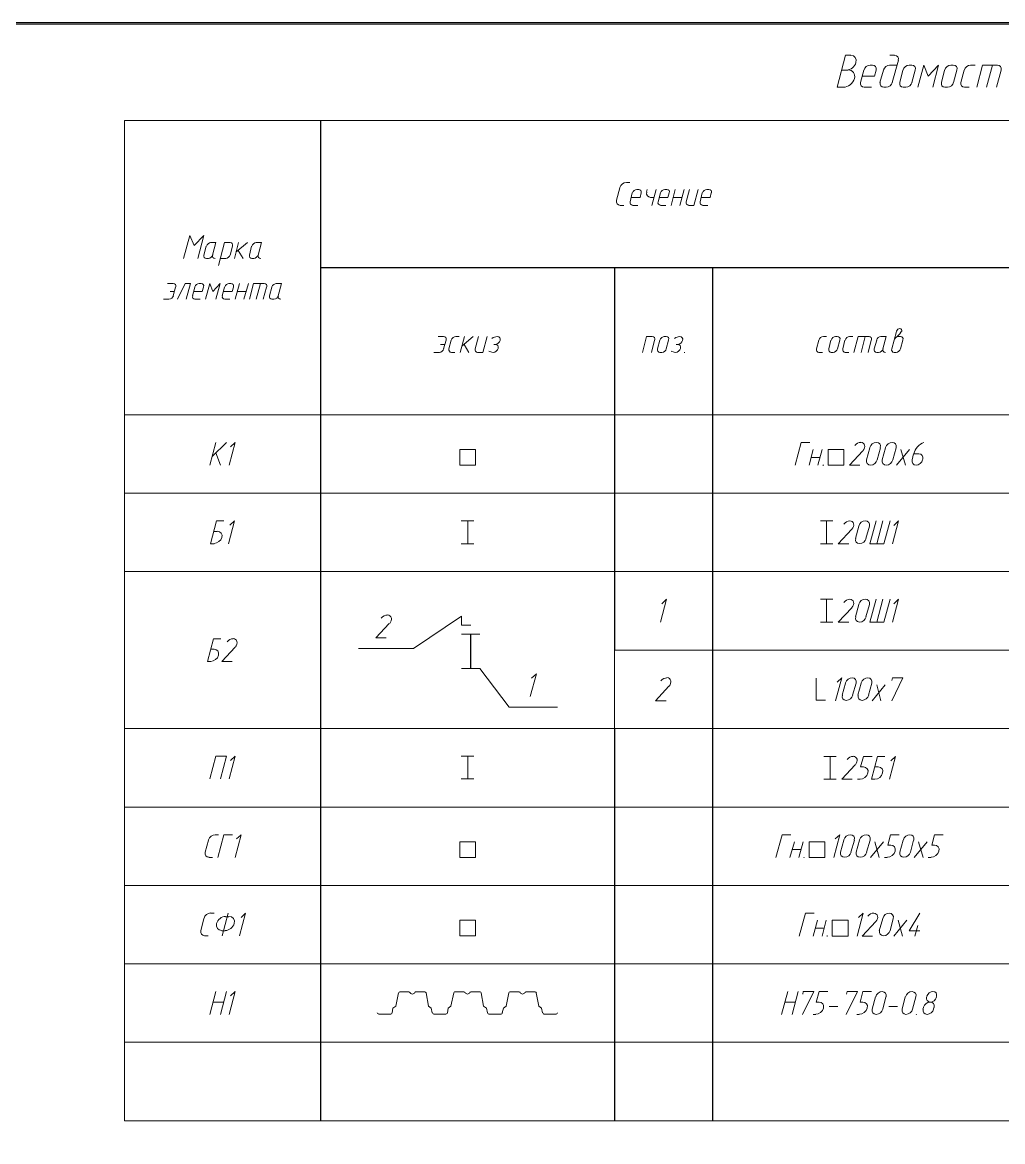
# Model space of a CAD drawing. Header units: millimetres. Extents: x -678 to 5260, y -935 to 3264.
# Drawn here: x 3255 to 4255, y 2074 to 3215 of the extents above; entities that cross this region are included whole.
import ezdxf
from ezdxf.xclip import XClip

# ---------------------------------------------------------------- set-up
doc = ezdxf.new("R2010")
doc.units = ezdxf.units.MM
doc.header["$MEASUREMENT"] = 0
doc.header["$XCLIPFRAME"] = 2
doc.layers.get('0').update_dxf_attribs({"linetype": 'CONTINUOUS'})

# ---------------------------------------------------------------- blocks, each defined once
blk = doc.blocks.new('MF28AFCF0')
at = {"color": 7, "linetype": 'Continuous', "lineweight": 13, "true_color": 0x000007}
for points in [[(403.6, 404.28), (423.55, 404.28), (587.99, 404.28)], [(403.6, 404.28), (403.6, 302.58), (587.99, 302.58)], [(403.6, 374.36), (587.99, 374.36), (587.99, 374.36)]]:
    blk.add_lwpolyline(points, dxfattribs=at)
at = {"color": 7, "linetype": 'Continuous', "lineweight": 5, "true_color": 0x000007}
for points in [[(403.6, 366.38), (587.99, 366.38), (587.99, 366.38)], [(403.6, 358.41), (587.99, 358.41), (587.99, 358.41)], [(453.47, 350.43), (587.99, 350.43), (587.99, 350.43)], [(403.6, 342.46), (587.99, 342.46), (587.99, 342.46)], [(403.6, 334.48), (587.99, 334.48), (587.99, 334.48)], [(403.6, 326.51), (587.99, 326.51), (587.99, 326.51)], [(403.6, 318.53), (587.99, 318.53), (587.99, 318.53)], [(403.6, 310.59), (587.99, 310.59), (587.99, 310.59)]]:
    blk.add_lwpolyline(points, dxfattribs=at)

msp = doc.modelspace()

# ---------------------------------------------------------------- linework, layer by layer
at = {"color": 7, "linetype": 'Continuous', "lineweight": 20, "true_color": 0x000007}
msp.add_lwpolyline([(-479.88737, -884.75487), (5209.40723, -884.75487), (5209.40723, 3214.83019), (-479.88737, 3214.83019)], close=True, dxfattribs=at)
at = {"color": 7, "linetype": 'Continuous', "lineweight": 18, "true_color": 0x000007}
for points in [[(4086.41968, 3148.7721), (4095.21636, 3181.30322), (4100.36159, 3181.30322)], [(4145.17487, 3181.30322), (4140.19562, 3181.30322), (4140.19562, 3181.30322)], [(4142.85122, 3153.58538), (4148.9923, 3176.15799), (4148.9923, 3176.15799)], [(4097.54001, 3166.19948), (4091.23296, 3166.19948), (4091.23296, 3166.19948)], [(4110.3201, 3153.58538), (4113.6396, 3166.19948), (4113.6396, 3166.19948)], [(4126.25371, 3166.19948), (4124.59396, 3160.0584), (4111.97985, 3160.0584)], [(4120.11263, 3171.17874), (4122.60225, 3171.17874), (4122.60225, 3171.17874)], [(4130.23711, 3153.58538), (4133.72259, 3166.19948), (4133.72259, 3166.19948)], [(4140.02964, 3171.17874), (4147.49852, 3171.17874), (4147.49852, 3171.17874)], [(4150.48607, 3153.58538), (4153.6396, 3166.19948), (4153.6396, 3166.19948)], [(4159.94665, 3171.17874), (4162.60225, 3171.17874), (4162.60225, 3171.17874)], [(4166.08773, 3166.19948), (4162.76823, 3153.58538), (4162.76823, 3153.58538)], [(4168.90931, 3148.7721), (4175.05039, 3171.17874), (4179.53172, 3160.0584), (4189.98815, 3171.17874), (4184.01304, 3148.7721)], [(4192.9757, 3153.58538), (4196.12923, 3166.19948), (4196.12923, 3166.19948)], [(4202.43628, 3171.17874), (4205.09188, 3171.17874), (4205.09188, 3171.17874)], [(4208.57736, 3166.19948), (4205.25786, 3153.58538), (4205.25786, 3153.58538)], [(4212.89271, 3153.58538), (4216.04624, 3166.19948), (4216.04624, 3166.19948)], [(4222.51927, 3171.17874), (4227.49852, 3171.17874), (4227.49852, 3171.17874)], [(4228.9923, 3148.7721), (4234.9674, 3171.17874), (4250.07113, 3171.17874)], [(4238.9508, 3148.7721), (4244.92591, 3171.17874), (4244.92591, 3171.17874)], [(4253.72259, 3166.19948), (4249.07528, 3148.7721), (4249.07528, 3148.7721)], [(4092.89271, 3148.7721), (4086.41968, 3148.7721), (4086.41968, 3148.7721)], [(4114.13752, 3148.7721), (4121.6064, 3148.7721), (4121.6064, 3148.7721)], [(4134.05454, 3148.7721), (4136.37819, 3148.7721), (4136.37819, 3148.7721)], [(4156.62715, 3148.7721), (4153.97155, 3148.7721), (4153.97155, 3148.7721)], [(4199.11678, 3148.7721), (4196.46118, 3148.7721), (4196.46118, 3148.7721)], [(4216.54416, 3148.7721), (4221.35744, 3148.7721), (4221.35744, 3148.7721)], [(3871.6479, 3051.51069), (3875.13337, 3051.51069), (3875.13337, 3051.51069)], [(3861.52342, 3033.58538), (3864.84292, 3046.19948), (3864.84292, 3046.19948)], [(3875.29935, 3031.92562), (3877.623, 3040.88828), (3877.623, 3040.88828)], [(3886.58566, 3040.88828), (3885.58981, 3036.40695), (3876.62715, 3036.40695)], [(3882.10433, 3044.37376), (3884.09603, 3044.37376), (3884.09603, 3044.37376)], [(3892.89271, 3044.37376), (3892.22881, 3041.71816), (3892.22881, 3041.71816)], [(3896.21221, 3036.40695), (3899.69769, 3036.40695), (3899.69769, 3036.40695)], [(3897.54001, 3028.27417), (3901.85537, 3044.37376), (3901.85537, 3044.37376)], [(3903.84707, 3031.92562), (3906.33669, 3040.88828), (3906.33669, 3040.88828)], [(3915.29935, 3040.88828), (3913.97155, 3036.40695), (3905.00889, 3036.40695)], [(3910.81802, 3044.37376), (3912.47777, 3044.37376), (3912.47777, 3044.37376)], [(3917.12508, 3028.27417), (3921.44043, 3044.37376), (3921.44043, 3044.37376)], [(3919.28275, 3036.40695), (3928.24541, 3036.40695), (3928.24541, 3036.40695)], [(3926.08773, 3028.27417), (3930.40308, 3044.37376), (3930.40308, 3044.37376)], [(3932.39479, 3031.92562), (3935.88026, 3044.37376), (3935.88026, 3044.37376)], [(3944.84292, 3044.37376), (3940.36159, 3028.27417), (3935.05039, 3028.27417)], [(3946.66864, 3031.92562), (3948.9923, 3040.88828), (3948.9923, 3040.88828)], [(3957.95495, 3040.88828), (3956.9591, 3036.40695), (3947.99645, 3036.40695)], [(3953.6396, 3044.37376), (3955.46533, 3044.37376), (3955.46533, 3044.37376)], [(3865.34084, 3028.27417), (3868.9923, 3028.27417), (3868.9923, 3028.27417)], [(3877.78898, 3028.27417), (3883.10018, 3028.27417), (3883.10018, 3028.27417)], [(3906.50267, 3028.27417), (3911.81387, 3028.27417), (3911.81387, 3028.27417)], [(3949.32425, 3028.27417), (3954.80142, 3028.27417), (3954.80142, 3028.27417)], [(3419.86367, 2974.16629), (3426.17072, 2997.4028), (3430.65205, 2987.4443), (3440.44458, 2997.4028), (3434.3035, 2974.16629)], [(3447.41553, 2990.26587), (3452.72674, 2990.26587), (3449.40723, 2977.65177)], [(3461.68939, 2990.26587), (3455.54831, 2967.02936), (3455.54831, 2967.02936)], [(3467.00059, 2990.26587), (3461.68939, 2990.26587), (3461.68939, 2990.26587)], [(3475.96325, 2990.26587), (3471.6479, 2974.16629), (3471.6479, 2974.16629)], [(3473.30765, 2980.47334), (3485.09188, 2990.26587), (3485.09188, 2990.26587)], [(3493.88856, 2990.26587), (3499.19976, 2990.26587), (3495.88026, 2977.65177)], [(3440.44458, 2977.65177), (3442.9342, 2986.61442), (3442.9342, 2986.61442)], [(3469.82217, 2986.61442), (3467.33254, 2977.65177), (3467.33254, 2977.65177)], [(3480.61055, 2974.16629), (3475.6313, 2982.13309), (3475.6313, 2982.13309)], [(3486.91761, 2977.65177), (3489.24126, 2986.61442), (3489.24126, 2986.61442)], [(3444.92591, 2974.16629), (3443.26615, 2974.16629), (3443.26615, 2974.16629)], [(3462.68524, 2974.16629), (3457.37404, 2974.16629), (3457.37404, 2974.16629)], [(3491.39893, 2974.16629), (3489.57321, 2974.16629), (3489.57321, 2974.16629)], [(3408.90931, 2948.60612), (3403.59811, 2948.60612), (3403.59811, 2948.60612)], [(3409.24126, 2936.15799), (3411.73089, 2944.95467), (3411.73089, 2944.95467)], [(3413.72259, 2932.50654), (3421.52342, 2948.60612), (3426.83462, 2948.60612), (3422.51927, 2932.50654)], [(3428.9923, 2936.15799), (3431.31595, 2944.95467), (3431.31595, 2944.95467)], [(3440.2786, 2944.95467), (3438.9508, 2940.47334), (3429.98815, 2940.47334)], [(3435.79728, 2948.60612), (3437.623, 2948.60612), (3437.623, 2948.60612)], [(3442.2703, 2932.50654), (3446.58566, 2948.60612), (3449.73918, 2940.47334), (3457.20806, 2948.60612), (3452.89271, 2932.50654)], [(3459.36574, 2936.15799), (3461.68939, 2944.95467), (3461.68939, 2944.95467)], [(3470.65205, 2944.95467), (3469.32425, 2940.47334), (3460.36159, 2940.47334)], [(3466.17072, 2948.60612), (3467.99645, 2948.60612), (3467.99645, 2948.60612)], [(3472.47777, 2932.50654), (3476.9591, 2948.60612), (3476.9591, 2948.60612)], [(3481.44043, 2932.50654), (3485.92176, 2948.60612), (3485.92176, 2948.60612)], [(3486.91761, 2932.50654), (3491.23296, 2948.60612), (3501.85537, 2948.60612)], [(3493.88856, 2932.50654), (3498.36989, 2948.60612), (3498.36989, 2948.60612)], [(3504.51097, 2944.95467), (3501.19147, 2932.50654), (3501.19147, 2932.50654)], [(3507.49852, 2936.15799), (3509.82217, 2944.95467), (3509.82217, 2944.95467)], [(3514.3035, 2948.60612), (3519.6147, 2948.60612), (3516.46118, 2936.15799)], [(3410.40308, 2940.47334), (3406.08773, 2940.47334), (3406.08773, 2940.47334)], [(3474.80142, 2940.47334), (3483.76408, 2940.47334), (3483.76408, 2940.47334)], [(3399.44873, 2932.50654), (3404.75993, 2932.50654), (3404.75993, 2932.50654)], [(3431.48192, 2932.50654), (3436.79313, 2932.50654), (3436.79313, 2932.50654)], [(3461.85537, 2932.50654), (3467.16657, 2932.50654), (3467.16657, 2932.50654)], [(3511.81387, 2932.50654), (3510.15412, 2932.50654), (3510.15412, 2932.50654)], [(4144.67694, 2890.84679), (4147.00059, 2899.80944), (4147.00059, 2899.80944)], [(3684.92591, 2894.49824), (3679.6147, 2894.49824), (3679.6147, 2894.49824)], [(3685.09188, 2881.88413), (3687.58151, 2890.84679), (3687.58151, 2890.84679)], [(3690.40308, 2881.88413), (3692.89271, 2890.84679), (3692.89271, 2890.84679)], [(3697.54001, 2894.49824), (3700.85952, 2894.49824), (3700.85952, 2894.49824)], [(3706.33669, 2894.49824), (3702.02134, 2878.23268), (3702.02134, 2878.23268)], [(3703.68109, 2884.70571), (3715.29935, 2894.49824), (3715.29935, 2894.49824)], [(3717.29105, 2881.88413), (3720.61055, 2894.49824), (3720.61055, 2894.49824)], [(3729.57321, 2894.49824), (3725.25786, 2878.23268), (3719.78068, 2878.23268)], [(3888.07943, 2878.23268), (3892.22881, 2894.49824), (3897.54001, 2894.49824)], [(3897.04209, 2878.23268), (3900.36159, 2890.84679), (3900.36159, 2890.84679)], [(3903.34914, 2881.88413), (3905.67279, 2890.84679), (3905.67279, 2890.84679)], [(3910.15412, 2894.49824), (3912.14582, 2894.49824), (3912.14582, 2894.49824)], [(3914.63545, 2890.84679), (3912.3118, 2881.88413), (3912.3118, 2881.88413)], [(4065.50682, 2881.88413), (4067.83047, 2890.84679), (4067.83047, 2890.84679)], [(4072.47777, 2894.49824), (4075.79728, 2894.49824), (4075.79728, 2894.49824)], [(4077.95495, 2881.88413), (4080.2786, 2890.84679), (4080.2786, 2890.84679)], [(4084.75993, 2894.49824), (4086.75163, 2894.49824), (4086.75163, 2894.49824)], [(4089.24126, 2890.84679), (4086.91761, 2881.88413), (4086.91761, 2881.88413)], [(4092.22881, 2881.88413), (4094.55246, 2890.84679), (4094.55246, 2890.84679)], [(4099.19976, 2894.49824), (4102.68524, 2894.49824), (4102.68524, 2894.49824)], [(4103.68109, 2878.23268), (4108.16242, 2894.49824), (4118.78483, 2894.49824)], [(4110.984, 2878.23268), (4115.13337, 2894.49824), (4115.13337, 2894.49824)], [(4121.27445, 2890.84679), (4118.12093, 2878.23268), (4118.12093, 2878.23268)], [(4124.26201, 2881.88413), (4126.91761, 2890.84679), (4126.91761, 2890.84679)], [(4131.23296, 2894.49824), (4136.54416, 2894.49824), (4133.22466, 2881.88413)], [(4142.18732, 2881.88413), (4144.67694, 2890.84679), (4144.67694, 2890.84679)], [(4150.81802, 2897.65177), (4147.16657, 2894.00031), (4147.16657, 2894.00031)], [(4149.15827, 2894.49824), (4150.81802, 2894.49824), (4150.81802, 2894.49824)], [(4153.6396, 2890.84679), (4151.14997, 2881.88413), (4151.14997, 2881.88413)], [(3675.13337, 2878.23268), (3680.77653, 2878.23268), (3680.77653, 2878.23268)], [(3686.25371, 2886.36546), (3681.77238, 2886.36546), (3681.77238, 2886.36546)], [(3693.05869, 2878.23268), (3696.71014, 2878.23268), (3696.71014, 2878.23268)], [(3710.81802, 2878.23268), (3706.00474, 2886.36546), (3706.00474, 2886.36546)], [(3737.70599, 2886.36546), (3736.37819, 2886.36546), (3736.37819, 2886.36546)], [(3907.6645, 2878.23268), (3905.83877, 2878.23268), (3905.83877, 2878.23268)], [(3923.76408, 2886.36546), (3922.2703, 2886.36546), (3922.2703, 2886.36546)], [(3930.73503, 2877.90073), (3930.90101, 2878.7306), (3930.90101, 2878.7306)], [(4067.99645, 2878.23268), (4071.6479, 2878.23268), (4071.6479, 2878.23268)], [(4082.43628, 2878.23268), (4080.61055, 2878.23268), (4080.61055, 2878.23268)], [(4094.71844, 2878.23268), (4098.36989, 2878.23268), (4098.36989, 2878.23268)], [(4128.74333, 2878.23268), (4127.08358, 2878.23268), (4127.08358, 2878.23268)], [(4146.66864, 2878.23268), (4144.84292, 2878.23268), (4144.84292, 2878.23268)], [(3446.58566, 2763.37791), (3452.89271, 2786.44845), (3452.89271, 2786.44845)], [(3449.07528, 2772.34056), (3463.51512, 2786.44845), (3463.51512, 2786.44845)], [(3467.83047, 2782.13309), (3472.47777, 2786.44845), (3466.33669, 2763.37791)], [(4043.76408, 2763.37791), (4049.90516, 2786.44845), (4058.86781, 2786.44845)], [(3457.37404, 2763.37791), (3452.72674, 2775.82604), (3452.72674, 2775.82604)], [(4058.03794, 2763.37791), (4062.18732, 2779.31152), (4062.18732, 2779.31152)], [(4067.00059, 2763.37791), (4071.14997, 2779.31152), (4071.14997, 2779.31152)], [(4109.82217, 2763.37791), (4099.03379, 2763.37791), (4112.80972, 2777.98372)], [(4119.78068, 2781.13724), (4116.46118, 2768.68911), (4116.46118, 2768.68911)], [(4127.24956, 2768.68911), (4130.73503, 2781.13724), (4130.73503, 2781.13724)], [(4136.04624, 2781.13724), (4132.56076, 2768.68911), (4132.56076, 2768.68911)], [(4143.34914, 2768.68911), (4146.66864, 2781.13724), (4146.66864, 2781.13724)], [(4147.16657, 2763.37791), (4160.44458, 2779.31152), (4160.44458, 2779.31152)], [(4156.12923, 2763.37791), (4151.48192, 2779.31152), (4151.48192, 2779.31152)], [(4169.90516, 2774.83019), (4164.59396, 2774.83019), (4162.9342, 2768.68911)], [(4060.19562, 2771.17874), (4068.9923, 2771.17874), (4068.9923, 2771.17874)], [(4071.97985, 2762.87998), (4072.47777, 2763.70986), (4072.47777, 2763.70986)], [(4173.55661, 2768.68911), (4174.05454, 2769.51899), (4174.05454, 2769.51899)], [(3447.24956, 2683.21193), (3453.55661, 2706.61442), (3461.02549, 2706.61442)], [(3467.00059, 2702.13309), (3471.81387, 2706.61442), (3465.67279, 2683.21193)], [(3715.79728, 2706.61442), (3703.18317, 2706.61442), (3703.18317, 2706.61442)], [(3709.6562, 2706.61442), (3709.6562, 2683.21193), (3709.6562, 2683.21193)], [(4082.2703, 2706.44845), (4069.6562, 2706.44845), (4069.6562, 2706.44845)], [(4075.79728, 2706.44845), (4075.79728, 2683.21193), (4075.79728, 2683.21193)], [(4126.25371, 2706.44845), (4119.78068, 2683.21193), (4134.22051, 2683.21193), (4140.52757, 2706.44845)], [(4133.22466, 2706.44845), (4127.08358, 2683.21193), (4127.08358, 2683.21193)], [(4144.51097, 2701.96712), (4149.32425, 2706.44845), (4143.18317, 2683.21193)], [(3454.22051, 2695.82604), (3450.56906, 2695.82604), (3450.56906, 2695.82604)], [(4098.36989, 2683.21193), (4087.74748, 2683.21193), (4101.52342, 2697.98372)], [(4108.66035, 2701.13724), (4105.17487, 2688.52314), (4105.17487, 2688.52314)], [(4115.96325, 2688.52314), (4119.44873, 2701.13724), (4119.44873, 2701.13724)], [(3450.90101, 2683.21193), (3447.24956, 2683.21193), (3447.24956, 2683.21193)], [(3715.79728, 2683.21193), (3703.18317, 2683.21193), (3703.18317, 2683.21193)], [(4082.2703, 2683.21193), (4069.6562, 2683.21193), (4069.6562, 2683.21193)], [(3907.83047, 2622.13309), (3912.64375, 2626.61442), (3906.33669, 2603.37791)], [(4082.2703, 2626.61442), (4069.6562, 2626.61442), (4069.6562, 2626.61442)], [(4075.79728, 2626.61442), (4075.79728, 2603.37791), (4075.79728, 2603.37791)], [(4126.25371, 2626.61442), (4119.78068, 2603.37791), (4134.22051, 2603.37791), (4140.52757, 2626.61442)], [(4133.22466, 2626.61442), (4127.08358, 2603.37791), (4127.08358, 2603.37791)], [(4144.51097, 2622.13309), (4149.32425, 2626.61442), (4143.18317, 2603.37791)], [(4098.36989, 2603.37791), (4087.74748, 2603.37791), (4101.52342, 2617.98372)], [(4108.66035, 2621.30322), (4105.17487, 2608.68911), (4105.17487, 2608.68911)], [(4115.96325, 2608.68911), (4119.44873, 2621.30322), (4119.44873, 2621.30322)], [(4082.2703, 2603.37791), (4069.6562, 2603.37791), (4069.6562, 2603.37791)], [(3444.09603, 2563.21193), (3450.23711, 2586.44845), (3457.87196, 2586.44845)], [(3450.90101, 2575.82604), (3447.24956, 2575.82604), (3447.24956, 2575.82604)], [(3469.32425, 2563.21193), (3458.70184, 2563.21193), (3472.47777, 2577.81774)], [(3859.53172, 2574.99616), (3859.53172, 2494.99616), (3859.53172, 2494.99616)], [(3447.41553, 2563.21193), (3444.09603, 2563.21193), (3444.09603, 2563.21193)], [(4065.17487, 2546.28247), (4065.17487, 2523.70986), (4074.80142, 2523.70986)], [(4086.41968, 2542.13309), (4091.23296, 2546.61442), (4084.92591, 2523.21193)], [(4142.18732, 2543.95882), (4143.01719, 2546.61442), (4153.6396, 2546.61442), (4142.18732, 2523.21193)], [(3912.14582, 2523.21193), (3901.19147, 2523.21193), (3914.9674, 2537.98372)], [(4095.21636, 2541.13724), (4091.73089, 2528.85509), (4091.73089, 2528.85509)], [(4102.35329, 2528.85509), (4105.83877, 2541.13724), (4105.83877, 2541.13724)], [(4111.14997, 2541.13724), (4107.6645, 2528.85509), (4107.6645, 2528.85509)], [(4118.61885, 2528.85509), (4121.93835, 2541.13724), (4121.93835, 2541.13724)], [(4122.43628, 2523.21193), (4135.71429, 2539.47749), (4135.71429, 2539.47749)], [(4131.23296, 2523.21193), (4126.91761, 2539.47749), (4126.91761, 2539.47749)], [(3457.37404, 2443.37791), (3463.51512, 2466.61442), (3452.89271, 2466.61442), (3446.58566, 2443.37791)], [(3467.83047, 2462.13309), (3472.47777, 2466.61442), (3466.33669, 2443.37791)], [(3715.79728, 2466.61442), (3703.18317, 2466.61442), (3703.18317, 2466.61442)], [(3709.6562, 2466.61442), (3709.6562, 2443.37791), (3709.6562, 2443.37791)], [(4085.42383, 2466.28247), (4073.14167, 2466.28247), (4073.14167, 2466.28247)], [(4079.28275, 2466.28247), (4079.28275, 2443.21193), (4079.28275, 2443.21193)], [(4122.43628, 2466.28247), (4113.47362, 2466.28247), (4110.48607, 2455.66006), (4113.30765, 2455.66006)], [(4121.6064, 2443.21193), (4127.74748, 2466.28247), (4135.38234, 2466.28247)], [(4141.35744, 2461.96712), (4146.00474, 2466.28247), (4139.86367, 2443.21193)], [(4101.85537, 2443.21193), (4091.23296, 2443.21193), (4105.00889, 2457.81774)], [(4128.41138, 2455.66006), (4124.75993, 2455.66006), (4124.75993, 2455.66006)], [(3715.79728, 2443.37791), (3703.18317, 2443.37791), (3703.18317, 2443.37791)], [(4085.42383, 2443.21193), (4073.14167, 2443.21193), (4073.14167, 2443.21193)], [(4109.82217, 2443.21193), (4107.16657, 2443.21193), (4107.16657, 2443.21193)], [(4124.92591, 2443.21193), (4121.6064, 2443.21193), (4121.6064, 2443.21193)], [(3451.89686, 2386.61442), (3455.54831, 2386.61442), (3455.54831, 2386.61442)], [(3454.71844, 2363.37791), (3460.85952, 2386.61442), (3469.82217, 2386.61442)], [(3473.97155, 2382.29907), (3478.61885, 2386.61442), (3472.47777, 2363.37791)], [(4024.17902, 2363.37791), (4030.3201, 2386.61442), (4039.28275, 2386.61442)], [(4084.59396, 2382.29907), (4089.40723, 2386.61442), (4083.10018, 2363.37791)], [(4149.98815, 2386.61442), (4141.02549, 2386.61442), (4138.36989, 2375.82604), (4141.02549, 2375.82604)], [(4194.80142, 2386.61442), (4185.83877, 2386.61442), (4183.01719, 2375.82604), (4185.67279, 2375.82604)], [(3441.93835, 2368.85509), (3445.09188, 2381.13724), (3445.09188, 2381.13724)], [(4038.45288, 2363.37791), (4042.9342, 2379.47749), (4042.9342, 2379.47749)], [(4047.41553, 2363.37791), (4051.89686, 2379.47749), (4051.89686, 2379.47749)], [(4093.22466, 2381.13724), (4089.90516, 2368.85509), (4089.90516, 2368.85509)], [(4100.69354, 2368.85509), (4104.17902, 2381.13724), (4104.17902, 2381.13724)], [(4109.49022, 2381.13724), (4106.00474, 2368.85509), (4106.00474, 2368.85509)], [(4116.62715, 2368.85509), (4120.11263, 2381.13724), (4120.11263, 2381.13724)], [(4120.61055, 2363.37791), (4133.88856, 2379.47749), (4133.88856, 2379.47749)], [(4129.57321, 2363.37791), (4124.92591, 2379.47749), (4124.92591, 2379.47749)], [(4153.97155, 2381.13724), (4150.65205, 2368.85509), (4150.65205, 2368.85509)], [(4161.44043, 2368.85509), (4164.59396, 2381.13724), (4164.59396, 2381.13724)], [(4165.25786, 2363.37791), (4178.53586, 2379.47749), (4178.53586, 2379.47749)], [(4174.22051, 2363.37791), (4169.57321, 2379.47749), (4169.57321, 2379.47749)], [(3445.75578, 2363.37791), (3449.40723, 2363.37791), (3449.40723, 2363.37791)], [(4040.61055, 2371.34471), (4049.57321, 2371.34471), (4049.57321, 2371.34471)], [(4052.72674, 2362.87998), (4052.89271, 2363.70986), (4052.89271, 2363.70986)], [(4137.70599, 2363.37791), (4134.88441, 2363.37791), (4134.88441, 2363.37791)], [(4182.35329, 2363.37791), (4179.53172, 2363.37791), (4179.53172, 2363.37791)], [(3447.41553, 2306.61442), (3451.06698, 2306.61442), (3451.06698, 2306.61442)], [(3459.19976, 2283.37791), (3465.34084, 2306.61442), (3465.34084, 2306.61442)], [(3478.45288, 2302.13309), (3483.10018, 2306.61442), (3476.9591, 2283.37791)], [(4047.74748, 2283.21193), (4054.22051, 2306.61442), (4063.18317, 2306.61442)], [(4108.3284, 2302.13309), (4112.9757, 2306.61442), (4106.83462, 2283.21193)], [(4170.90101, 2288.68911), (4159.94665, 2288.68911), (4171.06698, 2306.61442)], [(3437.45703, 2288.68911), (3440.61055, 2301.30322), (3440.61055, 2301.30322)], [(3466.17072, 2302.96297), (3462.51927, 2302.96297), (3462.51927, 2302.96297)], [(4062.18732, 2283.21193), (4066.50267, 2299.31152), (4066.50267, 2299.31152)], [(4071.14997, 2283.21193), (4075.46533, 2299.31152), (4075.46533, 2299.31152)], [(4122.76823, 2283.21193), (4112.14582, 2283.21193), (4125.92176, 2298.14969)], [(4133.05869, 2301.13724), (4129.57321, 2288.68911), (4129.57321, 2288.68911)], [(4140.52757, 2288.68911), (4143.84707, 2301.13724), (4143.84707, 2301.13724)], [(4144.34499, 2283.21193), (4157.623, 2299.31152), (4157.623, 2299.31152)], [(4153.14167, 2283.21193), (4148.66035, 2299.31152), (4148.66035, 2299.31152)], [(4165.75578, 2283.21193), (4168.74333, 2294.00031), (4168.74333, 2294.00031)], [(3441.27445, 2283.37791), (3444.92591, 2283.37791), (3444.92591, 2283.37791)], [(3458.70184, 2288.68911), (3462.35329, 2288.68911), (3462.35329, 2288.68911)], [(4064.34499, 2291.34471), (4073.30765, 2291.34471), (4073.30765, 2291.34471)], [(4076.2952, 2282.87998), (4076.46118, 2283.87583), (4076.46118, 2283.87583)], [(3452.89271, 2226.7804), (3446.58566, 2203.37791), (3446.58566, 2203.37791)], [(3457.37404, 2203.37791), (3463.51512, 2226.7804), (3463.51512, 2226.7804)], [(3467.83047, 2222.29907), (3472.47777, 2226.7804), (3466.33669, 2203.37791)], [(4036.12923, 2226.7804), (4029.82217, 2203.37791), (4029.82217, 2203.37791)], [(4040.61055, 2203.37791), (4046.75163, 2226.7804), (4046.75163, 2226.7804)], [(4051.39893, 2223.95882), (4052.06284, 2226.7804), (4062.85122, 2226.7804), (4051.23296, 2203.37791)], [(4077.12508, 2226.7804), (4068.16242, 2226.7804), (4065.17487, 2215.82604), (4067.99645, 2215.82604)], [(4096.04624, 2223.95882), (4096.71014, 2226.7804), (4107.49852, 2226.7804), (4095.88026, 2203.37791)], [(4121.77238, 2226.7804), (4112.80972, 2226.7804), (4109.98815, 2215.82604), (4112.64375, 2215.82604)], [(3450.07113, 2215.82604), (3460.69354, 2215.82604), (3460.69354, 2215.82604)], [(4033.14167, 2215.82604), (4043.93006, 2215.82604), (4043.93006, 2215.82604)], [(4125.75578, 2221.13724), (4122.43628, 2208.68911), (4122.43628, 2208.68911)], [(4133.05869, 2208.68911), (4136.37819, 2221.13724), (4136.37819, 2221.13724)], [(4155.96325, 2221.13724), (4152.80972, 2208.68911), (4152.80972, 2208.68911)], [(4163.43213, 2208.68911), (4166.75163, 2221.13724), (4166.75163, 2221.13724)], [(4178.03794, 2221.63517), (4177.87196, 2220.80529), (4177.87196, 2220.80529)], [(4187.6645, 2220.80529), (4187.83047, 2221.63517), (4187.83047, 2221.63517)], [(4064.67694, 2203.37791), (4062.02134, 2203.37791), (4062.02134, 2203.37791)], [(4078.45288, 2211.34471), (4087.41553, 2211.34471), (4087.41553, 2211.34471)], [(4109.15827, 2203.37791), (4106.66864, 2203.37791), (4106.66864, 2203.37791)], [(4139.19976, 2211.34471), (4148.16242, 2211.34471), (4148.16242, 2211.34471)], [(4167.24956, 2202.87998), (4167.41553, 2203.70986), (4167.41553, 2203.70986)], [(4174.71844, 2210.51484), (4174.05454, 2208.68911), (4174.05454, 2208.68911)], [(4184.84292, 2208.68911), (4185.34084, 2210.51484), (4185.34084, 2210.51484)]]:
    msp.add_lwpolyline(points, dxfattribs=at)
at = {"color": 7, "linetype": 'Continuous', "lineweight": 25, "true_color": 0x000007}
for points in [[(3559.6147, 3114.91318), (3559.6147, 2094.99616), (3559.6147, 2094.99616)], [(3559.6147, 2965.03766), (4709.32425, 2965.03766), (4709.32425, 2965.03766)], [(3859.53172, 2965.03766), (3859.53172, 2574.99616), (3859.53172, 2574.99616)], [(3959.44873, 2965.03766), (3959.44873, 2094.99616), (3959.44873, 2094.99616)], [(3712.80972, 2556.075), (3712.80972, 2590.92977), (3712.80972, 2590.92977)], [(3859.53172, 2494.99616), (3859.53172, 2094.99616), (3859.53172, 2094.99616)]]:
    msp.add_lwpolyline(points, dxfattribs=at)
at = {"color": 7, "linetype": 'Continuous', "lineweight": 18, "true_color": 0x000007}
for points in [[(3701.52342, 2763.37791), (3717.623, 2763.37791), (3717.623, 2779.47749), (3701.52342, 2779.47749)], [(4077.29105, 2763.37791), (4093.55661, 2763.37791), (4093.55661, 2779.31152), (4077.29105, 2779.31152)], [(3701.52342, 2363.37791), (3717.623, 2363.37791), (3717.623, 2379.47749), (3701.52342, 2379.47749)], [(4058.03794, 2363.37791), (4073.97155, 2363.37791), (4073.97155, 2379.47749), (4058.03794, 2379.47749)], [(3701.52342, 2283.37791), (3717.623, 2283.37791), (3717.623, 2299.31152), (3701.52342, 2299.31152)], [(4081.6064, 2283.21193), (4097.70599, 2283.21193), (4097.70599, 2299.31152), (4081.6064, 2299.31152)]]:
    msp.add_lwpolyline(points, close=True, dxfattribs=at)
at = {"color": 7, "linetype": 'Continuous', "lineweight": 9, "true_color": 0x000007}
for points in [[(3703.51512, 2609.51899), (3654.22051, 2576.32397), (3598.12093, 2576.32397)], [(3626.66864, 2587.27832), (3616.04624, 2587.27832), (3629.6562, 2601.88413)], [(3722.10433, 2556.075), (3751.81387, 2516.7389), (3801.44043, 2516.7389)], [(3774.88441, 2546.28247), (3779.69769, 2550.7638), (3773.39064, 2527.52728)], [(3640.2786, 2226.28247), (3649.40723, 2226.28247), (3649.40723, 2226.28247)], [(3656.54416, 2226.28247), (3665.83877, 2226.28247), (3665.83877, 2226.28247)], [(3696.37819, 2226.28247), (3705.83877, 2226.28247), (3705.83877, 2226.28247)], [(3712.80972, 2226.28247), (3722.10433, 2226.28247), (3722.10433, 2226.28247)], [(3752.80972, 2226.28247), (3762.10433, 2226.28247), (3762.10433, 2226.28247)], [(3769.07528, 2226.28247), (3778.36989, 2226.28247), (3778.36989, 2226.28247)], [(3632.64375, 2204.87168), (3633.47362, 2209.68496), (3636.46118, 2211.84264), (3639.11678, 2225.28662)], [(3667.16657, 2225.28662), (3669.6562, 2211.84264), (3672.47777, 2209.68496), (3673.47362, 2204.87168)], [(3689.07528, 2204.87168), (3689.90516, 2209.68496), (3692.56076, 2211.84264), (3695.38234, 2225.28662)], [(3723.43213, 2225.28662), (3725.92176, 2211.84264), (3728.74333, 2209.68496), (3729.73918, 2204.87168)], [(3745.00889, 2204.87168), (3746.17072, 2209.68496), (3748.82632, 2211.84264), (3751.6479, 2225.28662)], [(3779.53172, 2225.28662), (3782.18732, 2211.84264), (3785.00889, 2209.68496), (3786.00474, 2204.87168)], [(3618.53586, 2203.70986), (3631.48192, 2203.70986), (3631.48192, 2203.70986)], [(3674.80142, 2203.70986), (3687.74748, 2203.70986), (3687.74748, 2203.70986)], [(3730.90101, 2203.70986), (3744.01304, 2203.70986), (3744.01304, 2203.70986)], [(3787.16657, 2203.70986), (3800.11263, 2203.70986), (3800.11263, 2203.70986)]]:
    msp.add_lwpolyline(points, dxfattribs=at)
at = {"color": 7, "linetype": 'Continuous', "lineweight": 5, "true_color": 0x000007}
for points in [[(3703.51512, 2609.51899), (3703.51512, 2600.0584), (3712.80972, 2600.0584)], [(3703.51512, 2590.92977), (3722.10433, 2590.92977), (3722.10433, 2590.92977)], [(3703.51512, 2556.075), (3722.10433, 2556.075), (3722.10433, 2556.075)]]:
    msp.add_lwpolyline(points, dxfattribs=at)
at = {"color": 7, "linetype": 'Continuous', "lineweight": 18, "true_color": 0x000007}
for points in [[(4096.21221, 3166.19948), (4100.36159, 3166.19948), (4104.67694, 3169.68496), (4105.67279, 3173.83434), (4105.67279, 3173.83434), (4106.83462, 3177.81774), (4104.51097, 3181.13724), (4100.36159, 3181.13724)], [(4092.89271, 3148.7721), (4097.87196, 3148.7721), (4102.85122, 3152.58953), (4104.17902, 3157.56878), (4104.17902, 3157.56878), (4105.50682, 3162.38206), (4102.51927, 3166.36546), (4097.70599, 3166.36546)], [(4152.64375, 2899.80944), (4152.9757, 2901.30322), (4152.14582, 2902.63102), (4150.65205, 2902.63102), (4150.65205, 2902.63102), (4149.15827, 2902.63102), (4147.49852, 2901.46919), (4147.16657, 2899.97542)], [(3737.70599, 2886.53143), (3740.02964, 2886.53143), (3742.18732, 2888.35716), (3742.85122, 2890.51484), (3742.85122, 2890.51484), (3743.34914, 2892.67251), (3742.02134, 2894.49824), (3739.86367, 2894.49824)], [(3900.52757, 2891.01276), (3900.69354, 2891.84264), (3900.52757, 2892.83849), (3900.19562, 2893.50239), (3900.19562, 2893.50239), (3899.69769, 2894.16629), (3898.86781, 2894.49824), (3897.87196, 2894.49824)], [(3923.93006, 2886.53143), (3926.08773, 2886.53143), (3928.41138, 2888.35716), (3928.90931, 2890.51484), (3928.90931, 2890.51484), (3929.57321, 2892.67251), (3928.24541, 2894.49824), (3925.92176, 2894.49824)], [(3735.54831, 2878.39865), (3737.87196, 2878.39865), (3740.02964, 2880.22438), (3740.69354, 2882.38206), (3740.69354, 2882.38206), (3741.35744, 2884.70571), (3740.02964, 2886.36546), (3737.70599, 2886.36546)], [(3921.77238, 2878.39865), (3923.93006, 2878.39865), (3926.25371, 2880.22438), (3926.75163, 2882.38206), (3926.75163, 2882.38206), (3927.41553, 2884.70571), (3926.08773, 2886.36546), (3923.93006, 2886.36546)], [(4112.9757, 2778.14969), (4114.46947, 2779.80944), (4115.13337, 2781.96712), (4114.63545, 2783.79284), (4114.63545, 2783.79284), (4114.13752, 2785.4526), (4112.64375, 2786.61442), (4110.65205, 2786.7804)], [(4101.68939, 2697.98372), (4103.18317, 2699.80944), (4103.84707, 2701.80114), (4103.34914, 2703.62687), (4103.34914, 2703.62687), (4102.85122, 2705.4526), (4101.35744, 2706.61442), (4099.53172, 2706.61442)], [(3450.90101, 2683.54388), (3454.38649, 2683.54388), (3457.87196, 2686.36546), (3458.86781, 2689.68496), (3458.86781, 2689.68496), (3459.86367, 2693.17044), (3457.70599, 2695.99201), (3454.38649, 2695.99201)], [(4101.68939, 2618.14969), (4103.18317, 2619.80944), (4103.84707, 2621.96712), (4103.34914, 2623.79284), (4103.34914, 2623.79284), (4102.85122, 2625.4526), (4101.35744, 2626.61442), (4099.53172, 2626.7804)], [(3472.64375, 2577.98372), (3474.13752, 2579.64347), (3474.80142, 2581.80114), (3474.3035, 2583.62687), (3474.3035, 2583.62687), (3473.80557, 2585.4526), (3472.3118, 2586.44845), (3470.3201, 2586.61442)], [(3447.58151, 2563.21193), (3451.06698, 2563.37791), (3454.55246, 2566.03351), (3455.38234, 2569.51899), (3455.38234, 2569.51899), (3456.37819, 2573.00446), (3454.38649, 2575.66006), (3450.90101, 2575.66006)], [(3915.13337, 2537.98372), (3916.62715, 2539.80944), (3917.29105, 2541.96712), (3916.79313, 2543.62687), (3916.79313, 2543.62687), (3916.46118, 2545.4526), (3914.9674, 2546.61442), (3912.9757, 2546.7804)], [(4105.17487, 2457.98372), (4106.66864, 2459.64347), (4107.16657, 2461.80114), (4106.83462, 2463.62687), (4106.83462, 2463.62687), (4106.33669, 2465.28662), (4104.84292, 2466.44845), (4102.85122, 2466.61442)], [(4109.98815, 2443.21193), (4113.47362, 2443.21193), (4116.9591, 2446.03351), (4117.95495, 2449.51899), (4117.95495, 2449.51899), (4118.78483, 2452.83849), (4116.79313, 2455.66006), (4113.30765, 2455.66006)], [(4125.09188, 2443.21193), (4128.57736, 2443.21193), (4132.06284, 2446.03351), (4132.89271, 2449.51899), (4132.89271, 2449.51899), (4133.88856, 2452.83849), (4131.89686, 2455.66006), (4128.41138, 2455.66006)], [(4137.87196, 2363.54388), (4141.19147, 2363.54388), (4144.84292, 2366.36546), (4145.67279, 2369.85094), (4145.67279, 2369.85094), (4146.66864, 2373.17044), (4144.67694, 2375.99201), (4141.19147, 2375.99201)], [(4182.35329, 2363.54388), (4185.83877, 2363.54388), (4189.32425, 2366.36546), (4190.3201, 2369.85094), (4190.3201, 2369.85094), (4191.31595, 2373.17044), (4189.15827, 2375.99201), (4185.83877, 2375.99201)], [(4126.08773, 2297.98372), (4127.58151, 2299.64347), (4128.24541, 2301.80114), (4127.74748, 2303.62687), (4127.74748, 2303.62687), (4127.41553, 2305.28662), (4125.92176, 2306.44845), (4123.93006, 2306.61442)], [(3462.68524, 2303.29492), (3458.70184, 2303.29492), (3454.55246, 2299.97542), (3453.55661, 2296.15799), (3453.55661, 2296.15799), (3452.56076, 2292.17459), (3454.88441, 2288.85509), (3458.86781, 2288.85509)], [(3462.35329, 2288.85509), (3466.33669, 2288.85509), (3470.48607, 2292.17459), (3471.48192, 2295.99201), (3471.48192, 2295.99201), (3472.47777, 2299.97542), (3470.15412, 2303.29492), (3466.17072, 2303.29492)], [(4187.99645, 2221.63517), (4188.66035, 2224.45675), (4187.00059, 2226.61442), (4184.34499, 2226.61442), (4184.34499, 2226.61442), (4181.68939, 2226.61442), (4178.86781, 2224.45675), (4178.03794, 2221.80114)], [(4064.67694, 2203.54388), (4068.16242, 2203.54388), (4071.6479, 2206.36546), (4072.64375, 2209.85094), (4072.64375, 2209.85094), (4073.47362, 2213.33641), (4071.48192, 2215.99201), (4068.16242, 2215.99201)], [(4109.32425, 2203.54388), (4112.80972, 2203.54388), (4116.2952, 2206.36546), (4117.29105, 2209.85094), (4117.29105, 2209.85094), (4118.12093, 2213.33641), (4116.12923, 2215.99201), (4112.64375, 2215.99201)], [(4185.50682, 2210.51484), (4186.17072, 2213.50239), (4184.34499, 2215.99201), (4181.35744, 2215.99201), (4181.35744, 2215.99201), (4178.53586, 2216.15799), (4175.38234, 2213.66836), (4174.71844, 2210.68081)], [(4177.87196, 2220.97127), (4177.20806, 2218.14969), (4178.86781, 2215.99201), (4181.52342, 2215.99201), (4181.52342, 2215.99201), (4184.34499, 2215.82604), (4187.00059, 2218.14969), (4187.83047, 2220.80529)], [(4174.22051, 2208.85509), (4173.55661, 2205.86753), (4175.38234, 2203.37791), (4178.36989, 2203.37791), (4178.36989, 2203.37791), (4181.19147, 2203.37791), (4184.34499, 2205.70156), (4185.00889, 2208.68911)]]:
    msp.add_open_spline(points, degree=3, knots=[0, 0, 0, 0, 0.125, 0.125, 0.125, 0.125001, 1, 1, 1, 1], dxfattribs=at)
for points in [[(4148.82632, 3176.15799), (4149.6562, 3178.97957), (4147.99645, 3181.13724), (4145.17487, 3181.13724)], [(4120.11263, 3171.17874), (4117.45703, 3171.17874), (4114.63545, 3169.02106), (4113.97155, 3166.36546)], [(4126.25371, 3166.19948), (4126.91761, 3169.02106), (4125.25786, 3171.17874), (4122.60225, 3171.17874)], [(4140.19562, 3171.17874), (4137.37404, 3171.17874), (4134.55246, 3169.02106), (4133.88856, 3166.36546)], [(4160.11263, 3171.17874), (4157.45703, 3171.17874), (4154.63545, 3169.02106), (4153.80557, 3166.36546)], [(4166.25371, 3166.19948), (4167.08358, 3169.02106), (4165.42383, 3171.17874), (4162.60225, 3171.17874)], [(4202.60225, 3171.17874), (4199.94665, 3171.17874), (4197.12508, 3169.02106), (4196.2952, 3166.36546)], [(4208.74333, 3166.19948), (4209.57321, 3169.02106), (4207.91346, 3171.17874), (4205.09188, 3171.17874)], [(4222.51927, 3171.17874), (4219.86367, 3171.17874), (4217.04209, 3169.02106), (4216.37819, 3166.36546)], [(4253.72259, 3166.19948), (4254.38649, 3169.02106), (4252.72674, 3171.17874), (4250.07113, 3171.17874)], [(4110.48607, 3153.75135), (4109.82217, 3151.09575), (4111.48192, 3148.7721), (4114.13752, 3148.7721)], [(4130.56906, 3153.75135), (4129.73918, 3151.09575), (4131.39893, 3148.7721), (4134.22051, 3148.7721)], [(4136.71014, 3148.7721), (4139.36574, 3148.7721), (4142.18732, 3150.92977), (4143.01719, 3153.75135)], [(4150.48607, 3153.75135), (4149.82217, 3151.09575), (4151.31595, 3148.7721), (4154.13752, 3148.7721)], [(4156.62715, 3148.7721), (4159.44873, 3148.7721), (4162.2703, 3150.92977), (4162.9342, 3153.75135)], [(4192.9757, 3153.75135), (4192.3118, 3151.09575), (4193.80557, 3148.7721), (4196.62715, 3148.7721)], [(4199.11678, 3148.7721), (4201.93835, 3148.7721), (4204.75993, 3150.92977), (4205.42383, 3153.75135)], [(4212.89271, 3153.75135), (4212.22881, 3151.09575), (4213.88856, 3148.7721), (4216.54416, 3148.7721)], [(3871.6479, 3051.67666), (3868.66035, 3051.67666), (3865.67279, 3049.35301), (3865.00889, 3046.36546)], [(3882.43628, 3044.53973), (3880.44458, 3044.53973), (3878.2869, 3042.87998), (3877.78898, 3040.88828)], [(3886.58566, 3041.05426), (3887.24956, 3042.87998), (3886.08773, 3044.53973), (3884.09603, 3044.53973)], [(3892.39479, 3041.88413), (3891.56491, 3038.89658), (3893.39064, 3036.40695), (3896.37819, 3036.40695)], [(3910.81802, 3044.53973), (3908.82632, 3044.53973), (3906.83462, 3042.87998), (3906.33669, 3040.88828)], [(3915.29935, 3041.05426), (3915.96325, 3042.87998), (3914.80142, 3044.53973), (3912.80972, 3044.53973)], [(3953.80557, 3044.53973), (3951.81387, 3044.53973), (3949.6562, 3042.87998), (3949.15827, 3040.88828)], [(3958.2869, 3041.05426), (3958.78483, 3042.87998), (3957.623, 3044.53973), (3955.6313, 3044.53973)], [(3861.52342, 3033.75135), (3860.85952, 3030.7638), (3862.51927, 3028.44015), (3865.50682, 3028.27417)], [(3875.46533, 3031.92562), (3874.9674, 3029.93392), (3875.96325, 3028.44015), (3877.95495, 3028.44015)], [(3903.84707, 3031.92562), (3903.34914, 3029.93392), (3904.51097, 3028.44015), (3906.50267, 3028.44015)], [(3932.56076, 3031.92562), (3932.06284, 3029.93392), (3933.22466, 3028.44015), (3935.21636, 3028.44015)], [(3946.83462, 3031.92562), (3946.33669, 3029.93392), (3947.49852, 3028.44015), (3949.32425, 3028.44015)], [(3447.74748, 2990.26587), (3445.75578, 2990.26587), (3443.59811, 2988.60612), (3443.10018, 2986.61442)], [(3469.82217, 2986.7804), (3470.3201, 2988.7721), (3469.15827, 2990.43185), (3467.33254, 2990.26587)], [(3494.05454, 2990.26587), (3492.06284, 2990.26587), (3490.07113, 2988.60612), (3489.40723, 2986.61442)], [(3440.61055, 2977.81774), (3439.94665, 2975.82604), (3441.10848, 2974.16629), (3443.10018, 2974.16629)], [(3445.09188, 2974.16629), (3447.08358, 2974.33226), (3449.07528, 2975.82604), (3449.57321, 2977.81774)], [(3449.57321, 2977.81774), (3448.90931, 2975.82604), (3450.07113, 2974.16629), (3452.06284, 2974.16629)], [(3462.85122, 2974.16629), (3464.84292, 2974.33226), (3467.00059, 2975.82604), (3467.49852, 2977.81774)], [(3487.08358, 2977.81774), (3486.58566, 2975.82604), (3487.74748, 2974.16629), (3489.73918, 2974.16629)], [(3491.39893, 2974.16629), (3493.39064, 2974.33226), (3495.38234, 2975.82604), (3495.88026, 2977.81774)], [(3496.04624, 2977.81774), (3495.38234, 2975.82604), (3496.54416, 2974.16629), (3498.53586, 2974.16629)], [(3411.89686, 2945.12065), (3412.39479, 2947.11235), (3411.23296, 2948.7721), (3409.24126, 2948.60612)], [(3435.96325, 2948.60612), (3433.97155, 2948.60612), (3431.97985, 2947.11235), (3431.48192, 2945.12065)], [(3440.2786, 2945.12065), (3440.77653, 2947.11235), (3439.78068, 2948.7721), (3437.78898, 2948.60612)], [(3466.33669, 2948.60612), (3464.51097, 2948.60612), (3462.35329, 2947.11235), (3461.85537, 2945.12065)], [(3470.65205, 2945.12065), (3471.31595, 2947.11235), (3470.15412, 2948.7721), (3468.16242, 2948.60612)], [(3504.67694, 2945.12065), (3505.17487, 2947.11235), (3504.01304, 2948.7721), (3502.02134, 2948.60612)], [(3514.63545, 2948.60612), (3512.64375, 2948.60612), (3510.65205, 2947.11235), (3509.98815, 2945.12065)], [(3404.92591, 2932.67251), (3406.91761, 2932.67251), (3408.90931, 2934.33226), (3409.57321, 2936.15799)], [(3429.15827, 2936.15799), (3428.49437, 2934.16629), (3429.6562, 2932.50654), (3431.6479, 2932.67251)], [(3459.53172, 2936.15799), (3458.86781, 2934.16629), (3460.02964, 2932.50654), (3462.02134, 2932.67251)], [(3507.49852, 2936.15799), (3507.00059, 2934.16629), (3508.16242, 2932.50654), (3509.98815, 2932.67251)], [(3511.97985, 2932.67251), (3513.97155, 2932.67251), (3515.96325, 2934.33226), (3516.62715, 2936.15799)], [(3516.46118, 2936.15799), (3515.79728, 2934.16629), (3516.9591, 2932.50654), (3518.9508, 2932.67251)], [(4150.81802, 2897.81774), (4151.48192, 2898.48164), (4151.97985, 2899.14554), (4152.3118, 2899.97542)], [(3687.58151, 2891.01276), (3688.07943, 2893.00446), (3686.91761, 2894.49824), (3685.09188, 2894.49824)], [(3697.54001, 2894.49824), (3695.54831, 2894.49824), (3693.55661, 2892.83849), (3692.89271, 2890.84679)], [(3739.86367, 2894.49824), (3738.03794, 2894.49824), (3736.21221, 2893.83434), (3734.38649, 2892.67251)], [(3910.48607, 2894.49824), (3908.49437, 2894.49824), (3906.33669, 2892.83849), (3905.83877, 2890.84679)], [(3914.63545, 2891.01276), (3915.29935, 2893.00446), (3914.13752, 2894.49824), (3912.14582, 2894.49824)], [(3925.92176, 2894.49824), (3924.09603, 2894.49824), (3922.2703, 2893.83434), (3920.61055, 2892.67251)], [(4072.47777, 2894.49824), (4070.48607, 2894.49824), (4068.49437, 2892.83849), (4067.99645, 2890.84679)], [(4085.09188, 2894.49824), (4083.10018, 2894.49824), (4080.9425, 2892.83849), (4080.44458, 2890.84679)], [(4089.40723, 2891.01276), (4089.90516, 2893.00446), (4088.74333, 2894.49824), (4086.75163, 2894.49824)], [(4099.36574, 2894.49824), (4097.37404, 2894.49824), (4095.21636, 2892.83849), (4094.71844, 2890.84679)], [(4121.6064, 2891.01276), (4122.10433, 2893.00446), (4120.9425, 2894.49824), (4119.11678, 2894.49824)], [(4131.39893, 2894.49824), (4129.40723, 2894.49824), (4127.41553, 2892.83849), (4126.75163, 2890.84679)], [(4149.15827, 2894.49824), (4147.16657, 2894.49824), (4145.17487, 2892.83849), (4144.67694, 2890.84679)], [(4153.6396, 2891.01276), (4154.3035, 2893.00446), (4153.14167, 2894.49824), (4151.14997, 2894.49824)], [(3680.61055, 2878.39865), (3682.60225, 2878.39865), (3684.75993, 2880.0584), (3685.25786, 2882.05011)], [(3690.56906, 2881.88413), (3690.07113, 2880.0584), (3691.23296, 2878.39865), (3693.22466, 2878.39865)], [(3717.45703, 2881.88413), (3716.79313, 2880.0584), (3717.95495, 2878.39865), (3719.94665, 2878.39865)], [(3731.23296, 2879.72645), (3732.39479, 2878.89658), (3733.88856, 2878.39865), (3735.71429, 2878.39865)], [(3903.34914, 2881.88413), (3902.68524, 2880.0584), (3903.84707, 2878.39865), (3905.83877, 2878.39865)], [(3907.83047, 2878.39865), (3909.82217, 2878.39865), (3911.81387, 2880.0584), (3912.3118, 2882.05011)], [(3917.12508, 2879.72645), (3918.2869, 2878.89658), (3919.78068, 2878.39865), (3921.6064, 2878.39865)], [(4065.67279, 2881.88413), (4065.00889, 2880.0584), (4066.17072, 2878.39865), (4068.16242, 2878.39865)], [(4078.12093, 2881.88413), (4077.623, 2880.0584), (4078.78483, 2878.39865), (4080.77653, 2878.39865)], [(4082.43628, 2878.39865), (4084.42798, 2878.39865), (4086.41968, 2880.0584), (4086.91761, 2882.05011)], [(4092.39479, 2881.88413), (4091.73089, 2880.0584), (4092.89271, 2878.39865), (4094.88441, 2878.39865)], [(4124.42798, 2881.88413), (4123.93006, 2880.0584), (4125.09188, 2878.39865), (4127.08358, 2878.39865)], [(4128.90931, 2878.39865), (4130.90101, 2878.39865), (4132.89271, 2880.0584), (4133.55661, 2882.05011)], [(4133.39064, 2881.88413), (4132.72674, 2880.0584), (4133.88856, 2878.39865), (4135.88026, 2878.39865)], [(4142.35329, 2881.88413), (4141.68939, 2880.0584), (4142.85122, 2878.39865), (4144.84292, 2878.39865)], [(4146.83462, 2878.39865), (4148.82632, 2878.39865), (4150.81802, 2880.0584), (4151.31595, 2882.05011)], [(4110.81802, 2786.61442), (4108.49437, 2786.7804), (4106.17072, 2785.4526), (4104.67694, 2783.46089)], [(4126.58566, 2786.61442), (4123.59811, 2786.7804), (4120.61055, 2784.29077), (4119.94665, 2781.46919)], [(4130.56906, 2781.30322), (4131.39893, 2784.1248), (4129.57321, 2786.61442), (4126.58566, 2786.61442)], [(4142.68524, 2786.61442), (4139.86367, 2786.7804), (4136.71014, 2784.29077), (4136.04624, 2781.46919)], [(4146.83462, 2781.30322), (4147.49852, 2784.1248), (4145.67279, 2786.61442), (4142.68524, 2786.61442)], [(4175.05039, 2786.61442), (4169.90516, 2784.62272), (4165.92176, 2779.97542), (4164.75993, 2774.99616)], [(4173.88856, 2769.51899), (4174.71844, 2772.50654), (4172.89271, 2774.99616), (4169.90516, 2774.99616)], [(4116.62715, 2768.85509), (4115.96325, 2765.86753), (4117.78898, 2763.37791), (4120.77653, 2763.37791)], [(4120.77653, 2763.37791), (4123.76408, 2763.37791), (4126.75163, 2765.70156), (4127.41553, 2768.68911)], [(4132.56076, 2768.85509), (4131.89686, 2765.86753), (4133.72259, 2763.37791), (4136.71014, 2763.37791)], [(4136.71014, 2763.37791), (4139.69769, 2763.37791), (4142.68524, 2765.70156), (4143.34914, 2768.68911)], [(4163.10018, 2768.85509), (4162.2703, 2765.86753), (4164.09603, 2763.37791), (4167.08358, 2763.37791)], [(4167.08358, 2763.37791), (4170.07113, 2763.37791), (4173.05869, 2765.70156), (4173.72259, 2768.68911)], [(4099.53172, 2706.44845), (4097.37404, 2706.61442), (4094.88441, 2705.4526), (4093.39064, 2703.29492)], [(4115.29935, 2706.61442), (4112.3118, 2706.61442), (4109.32425, 2704.29077), (4108.66035, 2701.30322)], [(4119.44873, 2701.13724), (4120.11263, 2704.1248), (4118.2869, 2706.61442), (4115.29935, 2706.61442)], [(4105.50682, 2688.68911), (4104.67694, 2685.86753), (4106.50267, 2683.37791), (4109.49022, 2683.37791)], [(4109.49022, 2683.37791), (4112.47777, 2683.21193), (4115.46533, 2685.70156), (4116.12923, 2688.52314)], [(4099.53172, 2626.61442), (4097.37404, 2626.7804), (4094.88441, 2625.4526), (4093.39064, 2623.46089)], [(4115.29935, 2626.7804), (4112.3118, 2626.7804), (4109.32425, 2624.45675), (4108.66035, 2621.46919)], [(4119.44873, 2621.30322), (4120.11263, 2624.29077), (4118.2869, 2626.61442), (4115.29935, 2626.7804)], [(4105.50682, 2608.85509), (4104.67694, 2605.86753), (4106.50267, 2603.54388), (4109.49022, 2603.37791)], [(4109.49022, 2603.37791), (4112.47777, 2603.37791), (4115.46533, 2605.70156), (4116.12923, 2608.68911)], [(3470.48607, 2586.44845), (3468.16242, 2586.61442), (3465.83877, 2585.28662), (3464.34499, 2583.29492)], [(3912.9757, 2546.44845), (3910.81802, 2546.61442), (3908.3284, 2545.4526), (3906.83462, 2543.46089)], [(4102.02134, 2546.61442), (4099.03379, 2546.61442), (4096.04624, 2544.29077), (4095.21636, 2541.30322)], [(4106.00474, 2541.13724), (4106.66864, 2544.1248), (4105.00889, 2546.61442), (4102.02134, 2546.61442)], [(4117.95495, 2546.61442), (4114.9674, 2546.61442), (4111.97985, 2544.29077), (4111.14997, 2541.30322)], [(4121.93835, 2541.13724), (4122.60225, 2544.1248), (4120.9425, 2546.61442), (4117.95495, 2546.61442)], [(4091.89686, 2529.02106), (4091.06698, 2526.03351), (4092.89271, 2523.54388), (4095.88026, 2523.54388)], [(4095.88026, 2523.54388), (4098.86781, 2523.54388), (4101.85537, 2525.86753), (4102.51927, 2528.85509)], [(4107.99645, 2529.02106), (4107.16657, 2526.03351), (4108.9923, 2523.54388), (4111.97985, 2523.54388)], [(4111.97985, 2523.54388), (4114.9674, 2523.54388), (4117.95495, 2525.86753), (4118.78483, 2528.85509)], [(4102.85122, 2466.44845), (4100.69354, 2466.61442), (4098.20391, 2465.28662), (4096.71014, 2463.29492)], [(3452.06284, 2386.61442), (3449.07528, 2386.61442), (3446.08773, 2384.29077), (3445.42383, 2381.30322)], [(4100.02964, 2386.61442), (4097.04209, 2386.61442), (4094.05454, 2384.29077), (4093.39064, 2381.30322)], [(4104.01304, 2381.13724), (4104.84292, 2384.1248), (4103.01719, 2386.61442), (4100.02964, 2386.61442)], [(4116.12923, 2386.61442), (4113.30765, 2386.61442), (4110.15412, 2384.29077), (4109.49022, 2381.30322)], [(4120.2786, 2381.13724), (4120.9425, 2384.1248), (4119.11678, 2386.61442), (4116.12923, 2386.61442)], [(4160.77653, 2386.61442), (4157.78898, 2386.61442), (4154.80142, 2384.29077), (4154.13752, 2381.30322)], [(4164.75993, 2381.13724), (4165.58981, 2384.1248), (4163.76408, 2386.61442), (4160.77653, 2386.61442)], [(3441.93835, 2369.02106), (3441.27445, 2366.03351), (3442.9342, 2363.54388), (3445.92176, 2363.54388)], [(4090.07113, 2369.02106), (4089.40723, 2366.03351), (4091.23296, 2363.54388), (4094.22051, 2363.54388)], [(4094.22051, 2363.54388), (4097.20806, 2363.54388), (4100.19562, 2365.86753), (4100.85952, 2368.85509)], [(4106.00474, 2369.02106), (4105.34084, 2366.03351), (4107.16657, 2363.54388), (4110.15412, 2363.54388)], [(4110.15412, 2363.54388), (4113.14167, 2363.54388), (4116.12923, 2365.86753), (4116.79313, 2368.85509)], [(4150.65205, 2369.02106), (4149.98815, 2366.03351), (4151.81387, 2363.54388), (4154.63545, 2363.54388)], [(4154.63545, 2363.54388), (4157.623, 2363.54388), (4160.61055, 2365.86753), (4161.44043, 2368.85509)], [(3447.41553, 2306.7804), (3444.42798, 2306.7804), (3441.44043, 2304.45675), (3440.77653, 2301.46919)], [(4123.93006, 2306.61442), (4121.77238, 2306.7804), (4119.28275, 2305.61857), (4117.78898, 2303.46089)], [(4139.86367, 2306.61442), (4136.87611, 2306.61442), (4133.88856, 2304.29077), (4133.05869, 2301.30322)], [(4143.84707, 2301.13724), (4144.51097, 2304.1248), (4142.68524, 2306.44845), (4139.86367, 2306.61442)], [(3437.45703, 2288.85509), (3436.79313, 2286.03351), (3438.61885, 2283.54388), (3441.44043, 2283.54388)], [(4129.90516, 2288.85509), (4129.07528, 2286.03351), (4130.90101, 2283.54388), (4133.88856, 2283.54388)], [(4133.88856, 2283.54388), (4136.87611, 2283.37791), (4139.86367, 2285.86753), (4140.69354, 2288.85509)], [(4132.56076, 2226.61442), (4129.57321, 2226.7804), (4126.58566, 2224.29077), (4125.92176, 2221.30322)], [(4136.54416, 2221.13724), (4137.37404, 2224.1248), (4135.54831, 2226.61442), (4132.56076, 2226.61442)], [(4162.9342, 2226.61442), (4159.94665, 2226.7804), (4156.9591, 2224.29077), (4156.2952, 2221.30322)], [(4166.91761, 2221.13724), (4167.74748, 2224.1248), (4165.92176, 2226.61442), (4162.9342, 2226.61442)], [(4122.43628, 2208.85509), (4121.77238, 2205.86753), (4123.43213, 2203.37791), (4126.41968, 2203.37791)], [(4126.41968, 2203.37791), (4129.40723, 2203.37791), (4132.39479, 2205.70156), (4133.22466, 2208.68911)], [(4152.80972, 2208.85509), (4152.14582, 2205.86753), (4153.80557, 2203.37791), (4156.79313, 2203.37791)], [(4156.79313, 2203.37791), (4159.78068, 2203.37791), (4162.76823, 2205.70156), (4163.59811, 2208.68911)]]:
    msp.add_open_spline(points, degree=3, dxfattribs=at)
at = {"color": 7, "linetype": 'Continuous', "lineweight": 9, "true_color": 0x000007}
for points in [[(3627.6645, 2610.51484), (3625.50682, 2610.51484), (3623.01719, 2609.35301), (3621.52342, 2607.36131)], [(3640.44458, 2226.28247), (3639.94665, 2226.28247), (3639.44873, 2225.95052), (3639.28275, 2225.28662)], [(3650.56906, 2225.61857), (3650.40308, 2226.1165), (3650.07113, 2226.28247), (3649.57321, 2226.28247)], [(3656.54416, 2226.28247), (3656.21221, 2226.28247), (3655.71429, 2226.1165), (3655.54831, 2225.61857)], [(3667.16657, 2225.28662), (3667.00059, 2225.95052), (3666.50267, 2226.28247), (3666.00474, 2226.28247)], [(3696.54416, 2226.28247), (3696.04624, 2226.28247), (3695.54831, 2225.95052), (3695.38234, 2225.28662)], [(3706.83462, 2225.61857), (3706.66864, 2226.1165), (3706.33669, 2226.28247), (3705.83877, 2226.28247)], [(3712.9757, 2226.28247), (3712.47777, 2226.28247), (3712.14582, 2226.1165), (3711.81387, 2225.61857)], [(3723.43213, 2225.28662), (3723.26615, 2225.95052), (3722.76823, 2226.28247), (3722.2703, 2226.28247)], [(3752.80972, 2226.28247), (3752.3118, 2226.28247), (3751.81387, 2225.95052), (3751.6479, 2225.28662)], [(3763.26615, 2225.61857), (3762.9342, 2226.1165), (3762.60225, 2226.28247), (3762.10433, 2226.28247)], [(3769.24126, 2226.28247), (3768.74333, 2226.28247), (3768.41138, 2226.1165), (3768.24541, 2225.61857)], [(3779.69769, 2225.28662), (3779.53172, 2225.95052), (3779.03379, 2226.28247), (3778.53586, 2226.28247)], [(3617.37404, 2204.87168), (3617.54001, 2204.37376), (3618.03794, 2204.04181), (3618.53586, 2204.04181)], [(3631.48192, 2204.04181), (3632.14582, 2204.04181), (3632.64375, 2204.37376), (3632.64375, 2204.87168)], [(3673.80557, 2204.87168), (3673.80557, 2204.37376), (3674.3035, 2204.04181), (3674.80142, 2204.04181)], [(3687.74748, 2204.04181), (3688.41138, 2204.04181), (3688.90931, 2204.37376), (3688.90931, 2204.87168)], [(3729.73918, 2204.87168), (3729.90516, 2204.37376), (3730.40308, 2204.04181), (3730.90101, 2204.04181)], [(3744.17902, 2204.04181), (3744.67694, 2204.04181), (3745.17487, 2204.37376), (3745.34084, 2204.87168)], [(3786.17072, 2204.87168), (3786.17072, 2204.37376), (3786.66864, 2204.04181), (3787.33254, 2204.04181)], [(3800.2786, 2204.04181), (3800.77653, 2204.04181), (3801.27445, 2204.37376), (3801.44043, 2204.87168)]]:
    msp.add_open_spline(points, degree=3, dxfattribs=at)
for points in [[(3630.15412, 2602.05011), (3631.6479, 2603.70986), (3632.14582, 2605.86753), (3631.81387, 2607.52728), (3631.81387, 2607.52728), (3631.31595, 2609.35301), (3629.82217, 2610.51484), (3627.83047, 2610.68081)], [(3650.73503, 2225.61857), (3651.23296, 2224.7887), (3652.06284, 2224.1248), (3653.22466, 2224.1248), (3653.22466, 2224.1248), (3654.22051, 2224.1248), (3655.21636, 2224.7887), (3655.71429, 2225.61857)], [(3707.00059, 2225.61857), (3707.49852, 2224.7887), (3708.49437, 2224.1248), (3709.49022, 2224.1248), (3709.49022, 2224.1248), (3710.48607, 2224.1248), (3711.48192, 2224.7887), (3711.97985, 2225.61857)], [(3763.10018, 2225.61857), (3763.59811, 2224.7887), (3764.59396, 2224.1248), (3765.58981, 2224.1248), (3765.58981, 2224.1248), (3766.58566, 2224.1248), (3767.58151, 2224.7887), (3768.07943, 2225.61857)]]:
    msp.add_open_spline(points, degree=3, knots=[0, 0, 0, 0, 0.125, 0.125, 0.125, 0.125001, 1, 1, 1, 1], dxfattribs=at)

# ---------------------------------------------------------------- block references
at = {"color": 7, "true_color": 0xffffff}
ref = msp.add_blockref('MF28AFCF0', (-689.016, -940.3429), dxfattribs=dict(at, xscale=10.03092197091524, yscale=10.03092197091524, zscale=10.03092197091524))
XClip(ref).set_block_clipping_path([(20.9145811052, 5.5747593583), (587.9909447415, 414.0709447415)])

doc.saveas('drawing.dxf')
